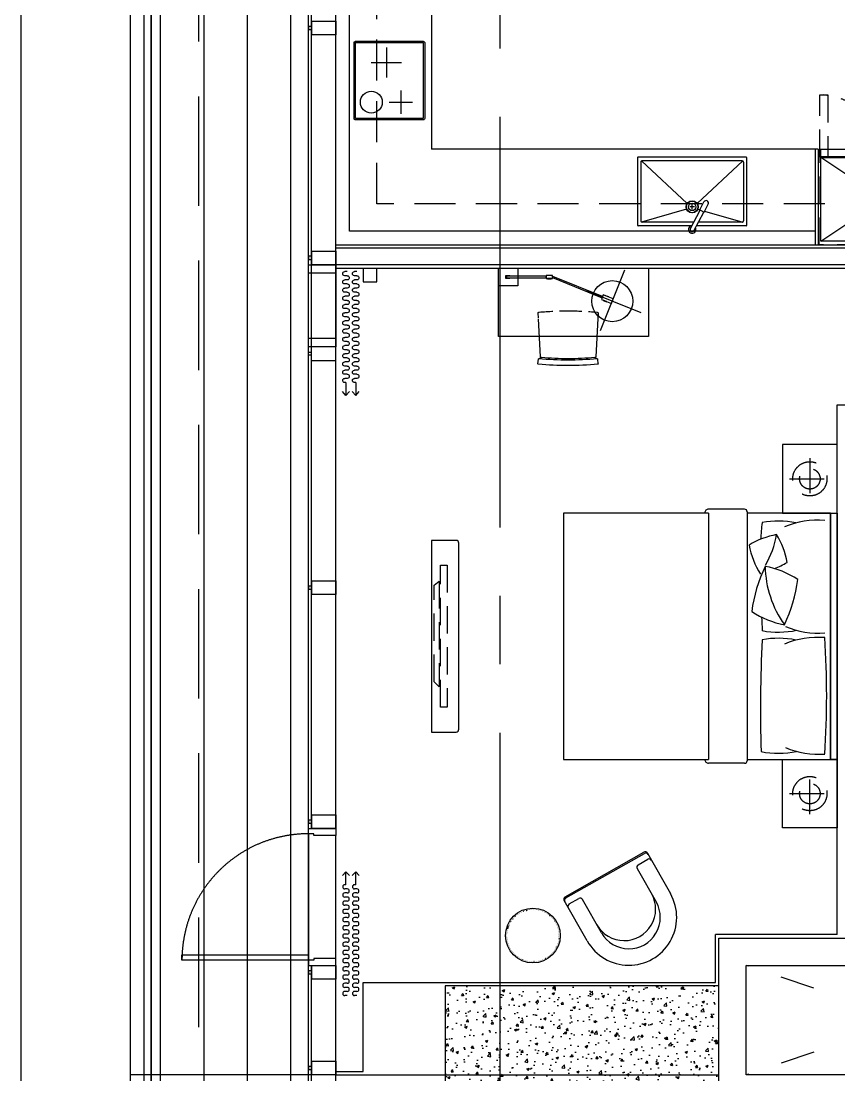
# Model space of a CAD drawing. Header units: millimetres. Extents: x 10000 to 302800, y 6800 to 229018.
# Drawn here: x 175828 to 181806, y 152337 to 160037 of the extents above; entities that cross this region are included whole.
import ezdxf
from ezdxf.enums import TextEntityAlignment as Align

# ---------------------------------------------------------------- set-up
doc = ezdxf.new("R2010")
doc.units = ezdxf.units.MM
doc.header["$LTSCALE"] = 400
doc.header["$MEASUREMENT"] = 0
for name, pattern in [('X-EXT_8F$0$DASHED', [3, 2, -1]), ('X-EXT_8F$0$X-ROOM TYPE-SR-2bay_1$0$PHANTOM2', [1.25, 0.625, -0.125, 0.125, -0.125, 0.125, -0.125]), ('X-GRID_5~ROOF$0$CENTER2', [1.125, 0.75, -0.125, 0.125, -0.125]), ('X-ROOM TYPE-SR-2bay corner_8F 확장형$0$CONTINOUS', [0]), ('X-ROOM TYPE-SR-2bay corner_8F 확장형$0$DOT2', [0.125, 0, -0.125]), ('X-ROOM TYPE-SR-2bay corner_8F 확장형$0$HIDDEN', [0.375, 0.25, -0.125]), ('X-ROOM TYPE-SR-2bay corner_8F 확장형$0$PHANTOM2', [1.25, 0.625, -0.125, 0.125, -0.125, 0.125, -0.125]), ('X-ROOM TYPE-SR-2bay corner_8F 확장형$0$X-ROOM TYPE-HOTEL-DS-1$0$DASHED', [3, 2, -1]), ('X-ROOM TYPE-SR-2bay corner_8F 확장형$0$X-ROOM TYPE-SR-3Bay$0$X-ROOM TYPE-SR-3Bay$0$HIDDEN2', [4.7625, 3.175, -1.5875])]:
    doc.linetypes.add(name, pattern=pattern)
doc.layers.get('0').update_dxf_attribs({"linetype": 'CONTINUOUS'})
for name, color, linetype in [('A-DIM1', 7, 'CONTINUOUS'), ('X-COL-8F$0$A-COL', 2, 'CONTINUOUS'), ('X-COL-8F$0$A-HAT', 252, 'CONTINUOUS'), ('X-EXT_8F$0$A-254', 254, 'CONTINUOUS'), ('X-EXT_8F$0$A-ELE3', 4, 'CONTINUOUS'), ('X-EXT_8F$0$A-ELE4', 8, 'CONTINUOUS'), ('X-EXT_8F$0$A-OVHD', 7, 'X-EXT_8F$0$DASHED'), ('X-EXT_8F$0$A-WIN', 6, 'CONTINUOUS'), ('X-EXT_8F$0$X-ROOM TYPE-SR-2bay_1$0$__Door-bomba', 1, 'CONTINUOUS'), ('X-frame Hotel 8F$0$A-WINF', 4, 'CONTINUOUS'), ('X-GRID_5~ROOF$0$A-CEN1', 1, 'X-GRID_5~ROOF$0$CENTER2'), ('X-INT-HOTEL-8F$0$A-WALD', 7, 'CONTINUOUS'), ('X-ROOM TYPE-SR-2bay corner_8F 확장형$0$.WA_Built-in_Lower', 252, 'CONTINUOUS'), ('X-ROOM TYPE-SR-2bay corner_8F 확장형$0$.WA_Curtain', 252, 'CONTINUOUS'), ('X-ROOM TYPE-SR-2bay corner_8F 확장형$0$.WA_FP_Furn', 252, 'X-ROOM TYPE-SR-2bay corner_8F 확장형$0$CONTINOUS'), ('X-ROOM TYPE-SR-2bay corner_8F 확장형$0$.WA_Furn', 252, 'CONTINUOUS'), ('X-ROOM TYPE-SR-2bay corner_8F 확장형$0$.WA_Furn hidden', 252, 'CONTINUOUS'), ('X-ROOM TYPE-SR-2bay corner_8F 확장형$0$.WA_Sani-Fix', 252, 'CONTINUOUS'), ('X-ROOM TYPE-SR-2bay corner_8F 확장형$0$.WA_Wall-Fin', 252, 'CONTINUOUS'), ('X-ROOM TYPE-SR-2bay corner_8F 확장형$0$.WA_Wall-Finish', 252, 'CONTINUOUS'), ('X-ROOM TYPE-SR-2bay corner_8F 확장형$0$A-OPEN2', 252, 'X-ROOM TYPE-SR-2bay corner_8F 확장형$0$X-ROOM TYPE-HOTEL-DS-1$0$DASHED'), ('X-ROOM TYPE-SR-2bay corner_8F 확장형$0$A-WALD', 7, 'CONTINUOUS'), ('X-ROOM TYPE-SR-2bay corner_8F 확장형$0$WA_Furn', 252, 'CONTINUOUS'), ('X-ROOM TYPE-SR-2bay corner_8F 확장형$0$X-ROOM TYPE-SR-3Bay$0$.WA_Furn', 252, 'CONTINUOUS'), ('X-ROOM TYPE-SR-2bay corner_8F 확장형$0$X-ROOM TYPE-SR-3Bay$0$ID_FP-FURN LOOSE', 252, 'CONTINUOUS')]:
    doc.layers.add(name, color=color, linetype=linetype)
doc.styles.add('X-ROOM TYPE-SR-2bay corner_8F 확장형$0$Hrtext', font='', dxfattribs={"width": 0.8})
doc.styles.get('X-ROOM TYPE-SR-2bay corner_8F 확장형$0$Hrtext').set_extended_font_data('Dotum')

# ---------------------------------------------------------------- blocks, each defined once
blk = doc.blocks.new('X-COL-8F$0$1500X2000_5~9F_C7')
at = {"layer": 'X-COL-8F$0$A-HAT'}
h = blk.add_hatch(dxfattribs=at)
h.set_pattern_fill('AR-CONC', color=256)
h.set_pattern_definition([(50, (-174748.82, -56171.2), (182.18467, -15.93909), [19.05, -209.55]), (355, (-174748.82, -56171.2), (-35.24283, 191.05664), [15.24, -167.64]), (100.451, (-174733.63, -56172.53), (146.9425, 175.11669), [16.19, -178.09]), (46.1842, (-174748.82, -56120.4), (271.07904, -42.04233), [28.575, -314.325]), (96.6356, (-174726.23, -56123.9), (237.40423, 247.42556), [24.285, -267.135]), (351.184, (-174748.82, -56120.4), (237.4046, 247.4251), [22.86, -251.46]), (21, (-174723.42, -56133.1), (151.61488, -102.26552), [19.05, -209.55]), (326, (-174723.42, -56133.1), (61.80203, 184.18797), [15.24, -167.64]), (71.4514, (-174710.78, -56141.63), (213.41649, 81.92286), [16.19, -178.09]), (37.5, (-174748.817, -56171.206), (3.088603, 84.55504), [0, -165.608, 0, -170.18, 0, -168.275]), (7.5, (-174748.82, -56171.21), (66.819663, 100.180575), [0, -97.028, 0, -161.798, 0, -64.135]), (327.5, (-174805.46, -56171.206), (135.590595, -5.728744), [0, -63.5, 0, -198.12, 0, -262.89]), (317.5, (-174830.86, -56171.21), (148.12918, 25.42649), [0, -82.55, 0, -131.572, 0, -186.69])])
h.paths.add_polyline_path([(-600, 1350), (-600, -150), (1400, -150), (1400, 1350)])
at = {"layer": 'X-COL-8F$0$A-COL'}
blk.add_lwpolyline([(-600, -150), (1400, -150), (1400, 1350), (-600, 1350)], close=True, dxfattribs=at)
blk = doc.blocks.new('X-COL-8F')
at = {"layer": 'X-COL-8F$0$A-COL'}
blk.add_blockref('X-COL-8F$0$1500X2000_5~9F_C7', (174748.8, 56171.2), dxfattribs=at)
blk = doc.blocks.new('X-EXT_8F$0$X-ROOM TYPE-SR-2bay_1$0$DOOR - 1000')
for points in [[(38, 200), (38, 1124), (78, 1124), (78, 200)], [(0, 0), (50, 0), (50, 160), (38, 160), (38, 200), (0, 200)], [(1000, 0), (950, 0), (950, 160), (962, 160), (962, 200), (1000, 200)]]:
    blk.add_lwpolyline(points, close=True)
at = {"color": 8, "linetype": 'X-EXT_8F$0$X-ROOM TYPE-SR-2bay_1$0$PHANTOM2', "ltscale": 200}
blk.add_arc((38, 200), 924, 0, 90, dxfattribs=at)
blk = doc.blocks.new('X-frame Hotel 8F$0$frame_hotel(24Tglass)')
at = {"layer": 'X-frame Hotel 8F$0$A-WINF'}
for p, q in [((-50, 250), (50, 250)), ((-50, 74), (-50, 250)), ((50, 250), (50, 74)), ((-50, 74), (50, 74)), ((-11.5, 74), (-11.5, 50)), ((-11.5, 50), (11.5, 50)), ((11.5, 50), (11.5, 74))]:
    blk.add_line(p, q, dxfattribs=at)
blk = doc.blocks.new('X-frame Hotel 8F$0$operable window')
for p, q in [((600, 200), (0, 200)), ((0, 200), (0, 0)), ((60, 200), (60, 0)), ((540, 0), (540, 200)), ((600, 0), (600, 200)), ((0, 0), (600, 0))]:
    blk.add_line(p, q)
blk = doc.blocks.new('X-frame Hotel 8F')
at = {"rotation": 270}
for p in [(173098.8, 64521.2), (173098.8, 62841.2), (173098.8, 60431.2), (173098.8, 58721.1), (173098.8, 57621.2), (173098.8, 56921.2)]:
    blk.add_blockref('X-frame Hotel 8F$0$frame_hotel(24Tglass)', p, dxfattribs=at)
at = {"xscale": -1}
for name, p, rotation in [('X-frame Hotel 8F$0$operable window', (173348.8, 62791.2), 90), ('X-frame Hotel 8F$0$frame_hotel(24Tglass)', (173098.8, 62141.2), 270)]:
    blk.add_blockref(name, p, dxfattribs=dict(at, rotation=rotation))
blk = doc.blocks.new('X-EXT_8F')
at = {"layer": 'X-EXT_8F$0$A-254'}
h = blk.add_hatch(dxfattribs=at)
h.set_pattern_fill('LINE', color=252, scale=100, angle=90)
h.set_pattern_definition([(90, (0, 0), (-317.5, 2e-14), [])])
edge = h.paths.add_edge_path()
edge.add_line((214444.8, 68021.2), (188877.6, 70521.2))
edge.add_line((188877.6, 70521.2), (174255.5, 70521.2))
edge.add_arc((174255.5, 68371.2), 2150, 90, 167)
edge.add_line((172160.6, 68854.9), (172053.9, 68392.8))
edge.add_arc((174148.8, 67909.2), 2150, 167, 180)
edge.add_line((171998.8, 67909.2), (171998.8, 38021.2))
edge.add_arc((174148.8, 38021.2), 2150, 180, 270)
edge.add_line((174148.8, 35871.2), (195098.8, 35871.2))
edge.add_line((195098.8, 35871.2), (195098.8, 36521.2))
edge.add_line((195098.8, 36521.2), (174648.8, 36521.2))
edge.add_arc((174648.8, 38021.2), 1500, 180, 270, ccw=False)
edge.add_line((173148.8, 38021.2), (173148.8, 67371.2))
edge.add_arc((174648.8, 67371.2), 1500, 90, 180, ccw=False)
edge.add_line((174648.8, 68871.2), (187974.8, 68871.2))
edge.add_line((187974.8, 68871.2), (202089.9, 68021.2))
edge.add_line((202089.9, 68021.2), (214444.8, 68021.2))
at = {"layer": 'X-EXT_8F$0$A-254', "color": 252}
blk.add_lwpolyline([(214444.8, 68021.2), (188877.6, 70521.2), (174255.5, 70521.2, 0.349216), (172160.6, 68854.9), (172053.9, 68392.8, 0.056784), (171998.8, 67909.2), (171998.8, 38021.2, 0.414214), (174148.8, 35871.2), (195098.8, 35871.2), (195098.8, 36521.2), (174648.8, 36521.2, -0.414214), (173148.8, 38021.2), (173148.8, 67371.2, -0.414214), (174648.8, 68871.2), (187974.8, 68871.2), (202089.9, 68021.2)], format="xyb", close=True, dxfattribs=at)
at = {"layer": 'X-EXT_8F$0$A-ELE3'}
blk.add_lwpolyline([(195248.8, 36521.2), (195248.8, 35721.2), (174148.8, 35721.2, -0.414214), (171848.8, 38021.2), (171848.8, 67909.2, -0.056784), (171907.8, 68426.5), (172014.4, 68888.6, -0.349216), (174255.5, 70671.2), (188898.8, 70671.2), (216098.8, 68021.2)], format="xyb", dxfattribs=at)
at = {"layer": 'X-EXT_8F$0$A-ELE4'}
for p, q in [((173148.8, 58633.1), (173148.8, 57709.1)), ((173348.8, 57721.1), (173348.8, 58621.1))]:
    blk.add_line(p, q, dxfattribs=at)
for points in [[(181764.7, 35721.2), (173348.8, 35721.2, -0.414214), (171048.8, 38021.2), (171048.8, 67509.2, -0.056784), (171107.8, 68026.5), (171537.7, 69888.6, -0.349216), (173778.7, 71671.2), (189798.8, 71671.2), (220598.8, 68021.2)], [(173348.8, 58671.1), (173348.8, 67371.2, -0.414214), (174648.8, 68671.2), (180298.8, 68671.7)]]:
    blk.add_lwpolyline(points, format="xyb", dxfattribs=at)
blk.add_lwpolyline([(173348.8, 55871.2), (173348.8, 57671.1)], dxfattribs=at)
at = {"layer": 'X-EXT_8F$0$A-OVHD'}
blk.add_lwpolyline([(195248.8, 36521.2), (195248.8, 35721.2), (174648.8, 35721.2, -0.414214), (172348.8, 38021.2), (172348.8, 67371.2, -0.414214), (174648.8, 69671.2), (187998.8, 69671.2), (211948.8, 68021.2)], format="xyb", dxfattribs=at)
at = {"layer": 'X-EXT_8F$0$A-WIN'}
for p, q in [((173148.8, 58671.1), (173348.8, 58671.1)), ((173148.8, 57671.1), (173348.8, 57671.1))]:
    blk.add_line(p, q, dxfattribs=at)
for points in [[(195148.8, 36521.2), (195148.8, 35821.2), (174148.8, 35821.2, -0.414214), (171948.8, 38021.2), (171948.8, 67909.2, -0.056784), (172005.2, 68404), (172111.9, 68866.1, -0.349216), (174255.5, 70571.2), (188894.3, 70571.2), (214996.2, 68021.2)], [(195098.8, 36521.2), (195098.8, 35871.2), (174148.8, 35871.2, -0.414214), (171998.8, 38021.2), (171998.8, 67909.2, -0.056784), (172053.9, 68392.8), (172160.6, 68854.9, -0.349216), (174255.5, 70521.2), (188892, 70521.2), (214444.8, 68021.2)]]:
    blk.add_lwpolyline(points, format="xyb", dxfattribs=at)
at = {"layer": 'X-EXT_8F$0$A-WIN', "ltscale": 10}
for points in [[(173148.8, 58671.1), (173148.8, 67371.2, -0.414214), (174648.8, 68871.2), (180298.8, 68871.7)], [(173172.8, 58671.1), (173172.8, 67371.2, -0.414214), (174648.8, 68847.2), (180298.8, 68847.7)]]:
    blk.add_lwpolyline(points, format="xyb", dxfattribs=at)
for points in [[(173148.8, 55871.2), (173148.8, 57671.1)], [(173172.8, 55871.2), (173172.8, 57671.1)]]:
    blk.add_lwpolyline(points, dxfattribs=at)
blk.add_blockref('X-frame Hotel 8F', (0, 0))
at = {"layer": 'X-EXT_8F$0$X-ROOM TYPE-SR-2bay_1$0$__Door-bomba', "rotation": 90}
blk.add_blockref('X-EXT_8F$0$X-ROOM TYPE-SR-2bay_1$0$DOOR - 1000', (173348.8, 57671.1), dxfattribs=at)
blk = doc.blocks.new('X-GRID_5~ROOF')
at = {"layer": 'X-GRID_5~ROOF$0$A-CEN1', "ltscale": 10}
blk.add_line((174548.8, 81871.2), (174548.8, 33068.4), dxfattribs=at)
blk = doc.blocks.new('X-ROOM TYPE-SR-2bay corner_8F 확장형$0$窗帘')
for p, q in [((530.1, 61.9), (501.5, 86.5)), ((-375, 52.9), (-375, 70.9)), ((-375, -18), (-375, 0)), ((-345, 52.9), (-345, 70.9)), ((-345, -18), (-345, 0)), ((-315, 52.9), (-315, 70.9)), ((-315, -18), (-315, 0)), ((-285, 52.9), (-285, 70.9)), ((-285, -18), (-285, 0)), ((-255, 52.9), (-255, 70.9)), ((-255, -18), (-255, 0)), ((-225, 52.9), (-225, 70.9)), ((-225, -18), (-225, 0)), ((-195, 52.9), (-195, 70.9)), ((-195, -18), (-195, 0)), ((-165, 52.9), (-165, 70.9)), ((-165, -18), (-165, 0)), ((-135, 52.9), (-135, 70.9)), ((-135, -18), (-135, 0)), ((-105, 52.9), (-105, 70.9)), ((-105, -18), (-105, 0)), ((-75, 52.9), (-75, 70.9)), ((-75, -18), (-75, 0)), ((-45, 52.9), (-45, 70.9)), ((-45, -18), (-45, 0)), ((-15, 52.9), (-15, 70.9)), ((-15, -18), (-15, 0)), ((15, 52.9), (15, 70.9)), ((15, -18), (15, 0)), ((45, 52.9), (45, 70.9)), ((45, -18), (45, 0)), ((75, 52.9), (75, 70.9)), ((75, -18), (75, 0)), ((105, 52.9), (105, 70.9)), ((105, -18), (105, 0)), ((135, 52.9), (135, 70.9)), ((135, -18), (135, 0)), ((165, 52.9), (165, 70.9)), ((165, -18), (165, 0)), ((195, 52.9), (195, 70.9)), ((195, -18), (195, 0)), ((225, 52.9), (225, 70.9)), ((225, -18), (225, 0)), ((255, 52.9), (255, 70.9)), ((255, -18), (255, 0)), ((285, 52.9), (285, 70.9)), ((285, -18), (285, 0)), ((315, 52.9), (315, 70.9)), ((315, -18), (315, 0)), ((345, 52.9), (345, 70.9)), ((345, -18), (345, 0)), ((375, 52.9), (375, 70.9)), ((375, -18), (375, 0)), ((405, 52.9), (405, 70.9)), ((405, -18), (405, 0)), ((435, 61.9), (435, 70.9)), ((435, 61.9), (530.1, 61.9)), ((435, -9), (435, 0)), ((530.1, 61.9), (501.5, 37.2)), ((530.1, -9), (501.5, 15.7)), ((435, -9), (530.1, -9)), ((530.1, -9), (501.5, -33.7))]:
    blk.add_line(p, q)
for centre, start, end in [((-360, 70.9), 0, 180), ((-300, 70.9), 0, 180), ((-240, 70.9), 0, 180), ((-180, 70.9), 0, 180), ((-120, 70.9), 0, 180), ((-60, 70.9), 0, 180), ((0, 70.9), 0, 180), ((60, 70.9), 0, 180), ((120, 70.9), 0, 180), ((180, 70.9), 0, 180), ((240, 70.9), 0, 180), ((300, 70.9), 0, 180), ((360, 70.9), 0, 180), ((420, 70.9), 0, 180), ((-360, 0), 0, 180), ((-330, 52.9), 180, 0), ((-300, 0), 0, 180), ((-270, 52.9), 180, 0), ((-240, 0), 0, 180), ((-210, 52.9), 180, 0), ((-180, 0), 0, 180), ((-150, 52.9), 180, 0), ((-120, 0), 0, 180), ((-90, 52.9), 180, 0), ((-60, 0), 0, 180), ((-30, 52.9), 180, 0), ((0, 0), 0, 180), ((30, 52.9), 180, 0), ((60, 0), 0, 180), ((90, 52.9), 180, 0), ((120, 0), 0, 180), ((150, 52.9), 180, 0), ((180, 0), 0, 180), ((210, 52.9), 180, 0), ((240, 0), 0, 180), ((270, 52.9), 180, 0), ((300, 0), 0, 180), ((330, 52.9), 180, 0), ((360, 0), 0, 180), ((390, 52.9), 180, 0), ((420, 0), 0, 180), ((-330, -18), 180, 0), ((-270, -18), 180, 0), ((-210, -18), 180, 0), ((-150, -18), 180, 0), ((-90, -18), 180, 0), ((-30, -18), 180, 0), ((30, -18), 180, 0), ((90, -18), 180, 0), ((150, -18), 180, 0), ((210, -18), 180, 0), ((270, -18), 180, 0), ((330, -18), 180, 0), ((390, -18), 180, 0)]:
    blk.add_arc(centre, 15, start, end)
blk = doc.blocks.new('X-ROOM TYPE-SR-2bay corner_8F 확장형$0$X-ROOM TYPE-SR-3Bay$0$X-ROOM TYPE-SR-3Bay$0$A$Ca76cda80')
at = {"layer": 'X-ROOM TYPE-SR-2bay corner_8F 확장형$0$.WA_Sani-Fix'}
for p, q in [((0, 795), (0, 5)), ((495, 800), (5, 800)), ((27.3, 771.4), (338.6, 437.4)), ((35, 775), (465, 775)), ((393.5, 491.4), (473.3, 770.6)), ((500, 795), (500, 431.9)), ((25, 765), (25, 757)), ((25, 765), (25, 35)), ((475, 765), (475, 445.1)), ((385, 455.2), (326.6, 485.9)), ((401.8, 487), (343.4, 517.7)), ((385, 455.2), (401.8, 487)), ((536.4, 412.8), (400.4, 484.3)), ((380.1, 400), (345.1, 400)), ((362.6, 417.5), (362.6, 382.5)), ((379.2, 441.3), (383.4, 456)), ((520.6, 387.2), (386.4, 457.8)), ((475, 411.2), (475, 35)), ((500, 398.1), (500, 5)), ((27.3, 28.6), (338.6, 362.6)), ((379.2, 358.7), (473.3, 29.4)), ((35, 25), (465, 25)), ((5, 0), (495, 0))]:
    blk.add_line(p, q, dxfattribs=at)
for radius in [44.5, 42.5, 27.5]:
    blk.add_circle((362.6, 400), radius, dxfattribs=at)
for centre, radius, start, end in [((5, 795), 5, 90, 180), ((35, 765), 10, 90, 180), ((465, 765), 10, 0, 90), ((495, 795), 5, 0, 90), ((335, 501.8), 18, 62.24537, 242.24537), ((528.5, 400), 27.5, 185.21371, 119.27704), ((528.5, 400), 15, 238.32081, 58.32081), ((5, 5), 5, 180, 270), ((35, 35), 10, 180, 270), ((465, 35), 10, 270, 0), ((495, 5), 5, 270, 0)]:
    blk.add_arc(centre, radius, start, end, dxfattribs=at)
blk = doc.blocks.new('X-ROOM TYPE-SR-2bay corner_8F 확장형$0$REF-604L')
at = {"layer": 'X-ROOM TYPE-SR-2bay corner_8F 확장형$0$.WA_Built-in_Lower', "ltscale": 2}
for p, q in [((-454, 27), (454, 638)), ((454, 27), (-454, 638))]:
    blk.add_line(p, q, dxfattribs=at)
at = {"layer": 'X-ROOM TYPE-SR-2bay corner_8F 확장형$0$.WA_Built-in_Lower', "linetype": 'X-ROOM TYPE-SR-2bay corner_8F 확장형$0$HIDDEN', "ltscale": 2}
for points in [[(-461, 643), (-461, 1095), (-404, 1095), (-404, 643)], [(461, 643), (461, 1095), (404, 1095), (404, 643)], [(-466, 700), (466, 700), (466, 0), (-466, 0)]]:
    blk.add_lwpolyline(points, close=True, dxfattribs=at)
at = {"layer": 'X-ROOM TYPE-SR-2bay corner_8F 확장형$0$.WA_Built-in_Lower'}
for points in [[(-454, 700), (-2, 700), (-2, 643), (-454, 643)], [(2, 643), (454, 643), (454, 700), (2, 700)], [(-454, 638), (454, 638), (454, 27), (-454, 27)]]:
    blk.add_lwpolyline(points, close=True, dxfattribs=at)
at = {"layer": 'X-ROOM TYPE-SR-2bay corner_8F 확장형$0$.WA_Built-in_Lower', "linetype": 'X-ROOM TYPE-SR-2bay corner_8F 확장형$0$HIDDEN', "ltscale": 2}
for centre, start, end in [((-470.1, 621.9), 9.47317, 85.45172), ((470.1, 621.9), 94.54828, 170.52683)]:
    blk.add_arc(centre, 474.6, start, end, dxfattribs=at)
at = {"layer": 'X-ROOM TYPE-SR-2bay corner_8F 확장형$0$.WA_Built-in_Lower', "ltscale": 2, "style": 'X-ROOM TYPE-SR-2bay corner_8F 확장형$0$Hrtext', "width": 0.8}
for s, p in [('R.E.F', (0, 440.7)), ('604L', (0, 259))]:
    blk.add_text(s, height=100, dxfattribs=at).set_placement(p, align=Align.MIDDLE_CENTER)
blk = doc.blocks.new('X-ROOM TYPE-SR-2bay corner_8F 확장형$0$X-ROOM TYPE-SR-3Bay$0$X-ROOM TYPE-SR-3Bay$0$A$Ca1b52838')
at = {"layer": 'X-ROOM TYPE-SR-2bay corner_8F 확장형$0$.WA_Sani-Fix', "ltscale": 150}
for p, q in [((420, 390), (420, 170)), ((130, 260), (130, 90)), ((530, 280), (310, 280)), ((215, 175), (45, 175))]:
    blk.add_line(p, q, dxfattribs=at)
blk.add_lwpolyline([(10, 515), (565, 515, -0.414214), (575, 505), (575, 10, -0.414214), (565, 0), (10, 0, -0.414214), (0, 10), (0, 505, -0.414214)], format="xyb", close=True, dxfattribs=at)
blk.add_lwpolyline([(10, 505), (565, 505), (565, 10), (10, 10)], close=True, dxfattribs=at)
blk.add_circle((130, 390), 80, dxfattribs=at)
blk = doc.blocks.new('X-ROOM TYPE-SR-2bay corner_8F 확장형$0$A$C4BD17AC2')
blk.add_wipeout([(284.9, 205.7), (115.9, 489.1), (88.5, 528.6), (53.2, 566.6), (-19.3, 618.4), (-87.9, 646.3), (-161.1, 659.1), (-249.9, 653.8), (-316.7, 634.1), (-418.4, 570.5), (-470.4, 512.2), (-509.2, 441.1), (-530.2, 365.9), (-531.9, 265.9), (-520.3, 210.5), (-500.9, 159.7), (-485.4, 130.7), (-310.9, -162), (-301, -170.4), (-295.6, -171.7), (-290, -171.4), (-283.5, -169), (283.5, 169), (289.9, 175.1), (291.7, 178.6), (293.2, 185.2), (291.6, 194), (290.4, 196.4)]).dxf.layer = 'X-ROOM TYPE-SR-2bay corner_8F 확장형$0$.WA_FP_Furn'
at = {"layer": 'X-ROOM TYPE-SR-2bay corner_8F 확장형$0$.WA_FP_Furn'}
for p, q in [((115.9, 489.1), (290.4, 196.4)), ((12.8, 427.7), (156.2, 187.2)), ((-238.9, -48.3), (-382.3, 192.2)), ((277.9, 178.2), (-289, -159.7)), ((283.5, 169), (-283.5, -169)), ((252.3, 221.2), (183.6, 180.2)), ((-310.9, -162), (-485.4, 130.7)), ((-245.9, -75.8), (-314.6, -116.7))]:
    blk.add_line(p, q, dxfattribs=at)
blk.add_circle((513.3, 457.4), 200, dxfattribs=at)
at = {"layer": 'X-ROOM TYPE-SR-2bay corner_8F 확장형$0$.WA_FP_Furn', "linetype": 'X-ROOM TYPE-SR-2bay corner_8F 확장형$0$DOT2', "ltscale": 0.1}
blk.add_circle((513.3, 457.4), 190, dxfattribs=at)
at = {"layer": 'X-ROOM TYPE-SR-2bay corner_8F 확장형$0$.WA_FP_Furn'}
for centre, radius, start, end in [((-184.7, 309.9), 350, 30.79564, 210.79564), ((-184.7, 309.9), 230, 30.79564, 210.79564), ((-149.5, 250.9), 230, 30.79564, 210.79564), ((242.1, 238.4), 20, 300.79564, 30.79564), ((173.4, 197.4), 20, 210.79564, 300.79564), ((267.7, 195.4), 20, 300.79564, 30.79564), ((273.2, 186.1), 20, 300.79564, 30.79564), ((-256.1, -58.6), 20, 300.79564, 30.79564), ((-324.8, -99.5), 20, 210.79564, 300.79564), ((-299.2, -142.5), 20, 210.79564, 300.79564), ((-293.7, -151.8), 20, 210.79564, 300.79564)]:
    blk.add_arc(centre, radius, start, end, dxfattribs=at)
blk = doc.blocks.new('X-ROOM TYPE-SR-2bay corner_8F 확장형$0$LAMP')
at = {"layer": 'X-ROOM TYPE-SR-2bay corner_8F 확장형$0$.WA_Furn', "linetype": 'X-ROOM TYPE-SR-2bay corner_8F 확장형$0$HIDDEN', "ltscale": 200}
for p, q in [((73353.6, 26082.9), (73533.2, 26526.9)), ((73651.1, 26211.6), (73251, 26373.4))]:
    blk.add_line(p, q, dxfattribs=at)
at = {"layer": 'X-ROOM TYPE-SR-2bay corner_8F 확장형$0$.WA_Furn', "ltscale": 200}
for points in [[(72609.2, 26538.3), (72749.2, 26538.3), (72749.2, 26408.3), (72609.2, 26408.3)], [(72956.8, 26484.4), (72956.8, 26462.2), (73003.6, 26462.2), (73003.6, 26484.4)], [(72992.9, 26486.8), (72992.9, 26484.4), (72967.6, 26484.4), (72967.6, 26486.8)], [(72992.9, 26459.8), (72992.9, 26462.2), (72967.6, 26462.2), (72967.6, 26459.8)], [(73446.7, 26313.1), (73374.4, 26342.4), (73361.3, 26309.9), (73433.6, 26280.7)], [(73412.1, 26329.7), (73411.2, 26327.5), (73387.7, 26337), (73388.6, 26339.2)], [(73397.2, 26292.8), (73398.1, 26295.1), (73374.6, 26304.6), (73373.7, 26302.3)]]:
    blk.add_lwpolyline(points, close=True, dxfattribs=at)
for points in [[(72691.4, 26467.2), (72691.4, 26463.2), (72662.8, 26463.2), (72662.8, 26483.4), (72691.4, 26483.4), (72691.4, 26479.4)], [(72956.8, 26467.2), (72956.8, 26479.4), (72666.8, 26479.4), (72666.8, 26467.2), (72956.8, 26467.2)], [(73369.7, 26330.8), (73006.1, 26477.8), (73002.3, 26468.6), (73365.9, 26321.6)]]:
    blk.add_lwpolyline(points, dxfattribs=at)
blk.add_circle((73440.2, 26296.9), 150, dxfattribs=at)
blk = doc.blocks.new('X-ROOM TYPE-SR-2bay corner_8F 확장형$0$A$C07D34A31')
at = {"layer": 'X-ROOM TYPE-SR-2bay corner_8F 확장형$0$.WA_Furn'}
for p, q in [((0, 387.3), (3.3, 354.1)), ((440, 387.3), (436.7, 354.1)), ((2.2, 57.3), (17.3, 335.6)), ((437.9, 56.9), (422.7, 335.6))]:
    blk.add_line(p, q, dxfattribs=at)
at = {"layer": 'X-ROOM TYPE-SR-2bay corner_8F 확장형$0$.WA_Furn', "linetype": 'X-ROOM TYPE-SR-2bay corner_8F 확장형$0$HIDDEN'}
for p, q in [((0, 17.4), (1.8, 50.2)), ((440, 17.4), (438.1, 52.8))]:
    blk.add_line(p, q, dxfattribs=at)
at = {"layer": 'X-ROOM TYPE-SR-2bay corner_8F 확장형$0$.WA_Furn'}
for centre, radius, start, end in [((3.2, 387.1), 3.23, 98.30308, 176.25735), ((220, -2025), 2425, 90, 95.13966), ((220, -2025), 2425, 84.86034, 90), ((436.8, 387.1), 3.23, 3.74265, 81.69692), ((7.2, 354.5), 4, 185.23549, 275.10924), ((55.2, 434.5), 97.2, 238.72186, 252.06227), ((220, -2025), 2385, 90, 95.10924), ((26.1, 332.9), 9.17, 95.25923, 163.19124), ((220, -2035), 2385, 90, 94.68457), ((220, -2025), 2385, 84.89076, 90), ((220, -2035), 2385, 85.31543, 90), ((384.8, 434.5), 97.2, 287.93773, 301.27814), ((413.9, 332.9), 9.17, 16.80876, 84.74077), ((432.8, 354.5), 4, 264.89076, 354.76451)]:
    blk.add_arc(centre, radius, start, end, dxfattribs=at)
at = {"layer": 'X-ROOM TYPE-SR-2bay corner_8F 확장형$0$.WA_Furn', "linetype": 'X-ROOM TYPE-SR-2bay corner_8F 확장형$0$HIDDEN'}
for centre, radius, start, end in [((9.4, 18.7), 9.51, 187.97976, 260.47923), ((220, 2425), 2425, 264.98106, 270), ((220, 2425), 2425, 270, 275.01894), ((430.6, 18.7), 9.51, 279.52077, 352.02024)]:
    blk.add_arc(centre, radius, start, end, dxfattribs=at)
blk = doc.blocks.new('X-ROOM TYPE-SR-2bay corner_8F 확장형')
at = {"layer": 'X-ROOM TYPE-SR-2bay corner_8F 확장형$0$.WA_Built-in_Lower', "linetype": 'X-ROOM TYPE-SR-2bay corner_8F 확장형$0$HIDDEN', "ltscale": 3}
for p, q in [((173648.8, 63236.2), (173648.8, 64946.2)), ((177823.9, 63236.2), (173648.8, 63236.2))]:
    blk.add_line(p, q, dxfattribs=at)
at = {"layer": 'X-ROOM TYPE-SR-2bay corner_8F 확장형$0$.WA_Built-in_Lower'}
for p, q in [((176873.9, 63636.2), (174048.8, 63636.2)), ((176853.9, 63636.2), (176853.9, 62936.2)), ((176873.9, 63636.2), (176873.9, 62936.2)), ((176853.9, 63036.2), (173448.8, 63036.2))]:
    blk.add_line(p, q, dxfattribs=at)
for points in [[(175374.4, 65246.2), (176873.8, 65246.2), (176873.8, 64646.2), (174048.8, 64646.2), (174048.8, 63636.2)], [(173448.8, 63036.2), (173448.8, 65046.2)]]:
    blk.add_lwpolyline(points, dxfattribs=at)
at = {"layer": 'X-ROOM TYPE-SR-2bay corner_8F 확장형$0$.WA_FP_Furn', "ltscale": 0.2}
for p, q in [((176337.5, 61004.8), (176074.6, 61004.8)), ((176355.8, 60986.6), (176355.8, 59166.8)), ((176074.6, 60976.7), (176074.6, 59176.7)), ((176337.5, 59148.6), (176074.6, 59148.6))]:
    blk.add_line(p, q, dxfattribs=at)
for points in [[(177014.2, 60976.7), (177014.3, 61476.7), (176614.3, 61476.7), (176614.3, 60976.7)], [(176967.4, 59176.7), (176967.4, 60976.7), (177014.3, 60976.7), (177014.3, 59176.7)], [(177014.2, 59176.7), (177014.3, 58676.7), (176614.3, 58676.7), (176614.3, 59176.7)]]:
    blk.add_lwpolyline(points, close=True, dxfattribs=at)
for points in [[(176074.6, 60976.7), (175014.3, 60976.7), (175014.3, 59176.7), (176074.6, 59176.7)], [(176355.8, 59176.7), (176965.1, 59176.7), (176965.1, 60976.7), (176355.8, 60976.7)]]:
    blk.add_lwpolyline(points, dxfattribs=at)
for centre, radius, start, end in [((176073.4, 60979.1), 25.8, 87.32526, 185.29964), ((176337.5, 60986.6), 18.2, 0, 90), ((176582.6, 60282.2), 635.3, 78.24542, 100.57087), ((176871.9, 60304.6), 620, 85.25774, 113.06612), ((177641.2, 60731.4), 1188.2, 171.51488, 177.41526), ((176676.6, 60239.5), 589.1, 100.33687, 121.339), ((175964, 60915.8), 614.5, 328.73179, 350.94038), ((176059.6, 60508.4), 598.3, 10.39347, 31.28239), ((176958.8, 60850.6), 598.3, 190.39347, 212.33026), ((176341.7, 61119.4), 589.1, 291.36382, 301.339), ((177463.9, 60118.1), 1083.4, 154.34682, 172.58507), ((177241.2, 60600.4), 754, 181.00663, 215.64153), ((176380.8, 59982), 614.4, 55.80513, 80.0249), ((175651.7, 60630), 1083.4, 334.34682, 352.58507), ((176734.8, 60766.1), 614.4, 235.80513, 260.0249), ((184054, 60561.5), 7601, 182.60426, 183.35146), ((176872.8, 60691.9), 592.6, 246.43091, 274.8797), ((176584.5, 60767.7), 661.2, 259.67408, 281.6159), ((176582.6, 59426.3), 635.3, 78.24542, 100.57087), ((176871.9, 59448.6), 620, 85.25774, 113.06612), ((170440.9, 59641.3), 6496.2, 356.24652, 3.75348), ((186830.4, 59531.6), 10377.4, 177.13203, 181.64693), ((176584.5, 59882.2), 661.2, 258.90565, 281.6159), ((176872.8, 59806.4), 592.6, 246.43091, 274.8797), ((176073.4, 59174.3), 25.8, 174.70036, 272.67474), ((176337.5, 59166.8), 18.2, 270, 0.00284)]:
    blk.add_arc(centre, radius, start, end, dxfattribs=at)
at = {"layer": 'X-ROOM TYPE-SR-2bay corner_8F 확장형$0$.WA_Furn', "ltscale": 2}
for p, q in [((174538.6, 62267.1), (174538.9, 62766.2)), ((174538.9, 62766.2), (175633.7, 62766.2)), ((175633.7, 62766.2), (175633.7, 62267.1)), ((175633.7, 62267.1), (174538.6, 62267.1))]:
    blk.add_line(p, q, dxfattribs=at)
at = {"layer": 'X-ROOM TYPE-SR-2bay corner_8F 확장형$0$.WA_Furn'}
blk.add_lwpolyline([(174048.8, 59376.7), (174228.8, 59376.7, 0.414214), (174248.8, 59396.7), (174248.8, 60756.7, 0.414214), (174228.8, 60776.7), (174048.8, 60776.7), (174048.8, 59376.7)], format="xyb", dxfattribs=at)
at = {"layer": 'X-ROOM TYPE-SR-2bay corner_8F 확장형$0$.WA_Furn hidden', "linetype": 'X-ROOM TYPE-SR-2bay corner_8F 확장형$0$HIDDEN', "ltscale": 2}
for points in [[(174164.2, 59557.1), (174113.9, 59557.1), (174113.9, 60596.3), (174164.2, 60596.3)], [(174103.9, 59705.6), (174068.3, 59742.4), (174068.3, 60450.3), (174103.9, 60478.8)]]:
    blk.add_lwpolyline(points, close=True, dxfattribs=at)
at = {"layer": 'X-ROOM TYPE-SR-2bay corner_8F 확장형$0$.WA_Wall-Fin'}
for p, q in [((173548.8, 62766.2), (173548.8, 62666.2)), ((173648.8, 62666.2), (173648.8, 62766.2)), ((173548.8, 62666.2), (173648.8, 62666.2))]:
    blk.add_line(p, q, dxfattribs=at)
at = {"layer": 'X-ROOM TYPE-SR-2bay corner_8F 확장형$0$.WA_Wall-Finish'}
for p, q in [((173348.8, 62766.2), (178743.9, 62766.2)), ((177014.3, 57896.2), (176123.8, 57896.2)), ((176123.8, 57546.2), (176123.8, 57896.2))]:
    blk.add_line(p, q, dxfattribs=at)
at = {"layer": 'X-ROOM TYPE-SR-2bay corner_8F 확장형$0$.WA_Wall-Finish', "ltscale": 2}
for p, q in [((177014.3, 57896.2), (177014.3, 61766.2)), ((177014.3, 61766.2), (177784.3, 61766.2))]:
    blk.add_line(p, q, dxfattribs=at)
at = {"layer": 'X-ROOM TYPE-SR-2bay corner_8F 확장형$0$.WA_Wall-Finish', "ltscale": 5}
for p, q in [((173548.8, 56896.2), (173548.8, 57546.2)), ((173548.8, 57546.2), (176123.8, 57546.2)), ((173348.8, 56896.2), (173548.8, 56896.2))]:
    blk.add_line(p, q, dxfattribs=at)
blk.add_lwpolyline([(173348.8, 62936.2), (177823.9, 62936.2), (177823.9, 63636.2), (178743.9, 63636.2)], dxfattribs=at)
at = {"layer": 'X-ROOM TYPE-SR-2bay corner_8F 확장형$0$A-OPEN2', "linetype": 'X-ROOM TYPE-SR-2bay corner_8F 확장형$0$PHANTOM2', "ltscale": 5}
for p, q in [((178738.8, 56871.2), (176348.8, 57671.2)), ((178738.8, 57671.2), (176348.8, 56871.2))]:
    blk.add_line(p, q, dxfattribs=at)
at = {"layer": 'X-ROOM TYPE-SR-2bay corner_8F 확장형$0$A-WALD'}
for points in [[(177848.9, 62911.2), (173348.8, 62911.2)], [(177848.9, 62791.2), (177848.9, 62791.2), (173348.8, 62791.2)], [(176148.8, 56871.2), (176148.8, 57871.2), (178938.8, 57871.2), (178938.8, 56871.2)], [(176348.8, 57671.2), (176348.8, 57671.2), (178738.8, 57671.2), (178738.8, 56871.2), (176348.8, 56871.2), (176348.8, 57671.2), (176348.8, 57671.2)], [(173348.8, 56871.2), (176148.8, 56871.2)]]:
    blk.add_lwpolyline(points, dxfattribs=at)
at = {"layer": 'X-ROOM TYPE-SR-2bay corner_8F 확장형$0$X-ROOM TYPE-SR-3Bay$0$ID_FP-FURN LOOSE', "linetype": 'X-ROOM TYPE-SR-2bay corner_8F 확장형$0$X-ROOM TYPE-SR-3Bay$0$X-ROOM TYPE-SR-3Bay$0$HIDDEN2', "ltscale": 0.2}
for p, q in [((176814.3, 61376.7), (176814.3, 61076.7)), ((176664.3, 61226.7), (176964.3, 61226.7)), ((176814.3, 58776.7), (176814.3, 59076.7)), ((176664.3, 58926.7), (176964.3, 58926.7))]:
    blk.add_line(p, q, dxfattribs=at)
for centre, radius in [((176814.3, 61226.7), 125), ((176814.3, 61226.7), 75), ((176814.3, 58926.7), 125), ((176814.3, 58926.7), 75)]:
    blk.add_circle(centre, radius, dxfattribs=at)
at = {"rotation": 178.8136803906339}
blk.add_blockref('X-ROOM TYPE-SR-2bay corner_8F 확장형$0$A$C4BD17AC2', (175312.8, 58336.3), dxfattribs=at)
at = {"layer": 'X-ROOM TYPE-SR-2bay corner_8F 확장형$0$.WA_Built-in_Lower'}
blk.add_blockref('X-ROOM TYPE-SR-2bay corner_8F 확장형$0$REF-604L', (177348.9, 62936.2), dxfattribs=at)
at = {"layer": 'X-ROOM TYPE-SR-2bay corner_8F 확장형$0$.WA_Curtain', "xscale": -0.9999999999999994, "rotation": 89.99999754206573}
blk.add_blockref('X-ROOM TYPE-SR-2bay corner_8F 확장형$0$窗帘', (173485.6, 62365.3), dxfattribs=at)
at = {"layer": 'X-ROOM TYPE-SR-2bay corner_8F 확장형$0$.WA_Curtain', "rotation": 90.00000245793427}
blk.add_blockref('X-ROOM TYPE-SR-2bay corner_8F 확장형$0$窗帘', (173485.6, 57825.8), dxfattribs=at)
at = {"layer": 'X-ROOM TYPE-SR-2bay corner_8F 확장형$0$.WA_Furn', "ltscale": 4, "xscale": -1, "rotation": 180}
blk.add_blockref('X-ROOM TYPE-SR-2bay corner_8F 확장형$0$A$C07D34A31', (174826.8, 62454), dxfattribs=at)
at = {"layer": 'X-ROOM TYPE-SR-2bay corner_8F 확장형$0$WA_Furn'}
blk.add_blockref('X-ROOM TYPE-SR-2bay corner_8F 확장형$0$LAMP', (101929.7, 36227.9), dxfattribs=at)
at = {"layer": 'X-ROOM TYPE-SR-2bay corner_8F 확장형$0$X-ROOM TYPE-SR-3Bay$0$.WA_Furn'}
for name, p, rotation in [('X-ROOM TYPE-SR-2bay corner_8F 확장형$0$X-ROOM TYPE-SR-3Bay$0$X-ROOM TYPE-SR-3Bay$0$A$Ca1b52838', (173998.8, 63848.7), 90), ('X-ROOM TYPE-SR-2bay corner_8F 확장형$0$X-ROOM TYPE-SR-3Bay$0$X-ROOM TYPE-SR-3Bay$0$A$Ca76cda80', (175553.9, 63576.2), 270)]:
    blk.add_blockref(name, p, dxfattribs=dict(at, rotation=rotation))
blk = doc.blocks.new('X-INT-HOTEL-8F')
at = {"layer": 'X-INT-HOTEL-8F$0$A-WALD'}
blk.add_line((171848.8, 56671.2), (171848.8, 56871.2), dxfattribs=at)
blk.add_lwpolyline([(173348.8, 56871.2), (171848.8, 56871.2)], dxfattribs=at)
blk.add_blockref('X-ROOM TYPE-SR-2bay corner_8F 확장형', (0, 0))
blk = doc.blocks.new('X-BASE-8F')
for name in ['X-GRID_5~ROOF', 'X-EXT_8F', 'X-COL-8F']:
    blk.add_blockref(name, (0, 0))
blk.add_blockref('X-INT-HOTEL-8F', (0, 0))

msp = doc.modelspace()

# ---------------------------------------------------------------- block references
at = {"layer": 'A-DIM1'}
msp.add_blockref('X-BASE-8F', (4779.3, 95465.6), dxfattribs=at)

doc.saveas('drawing.dxf')
